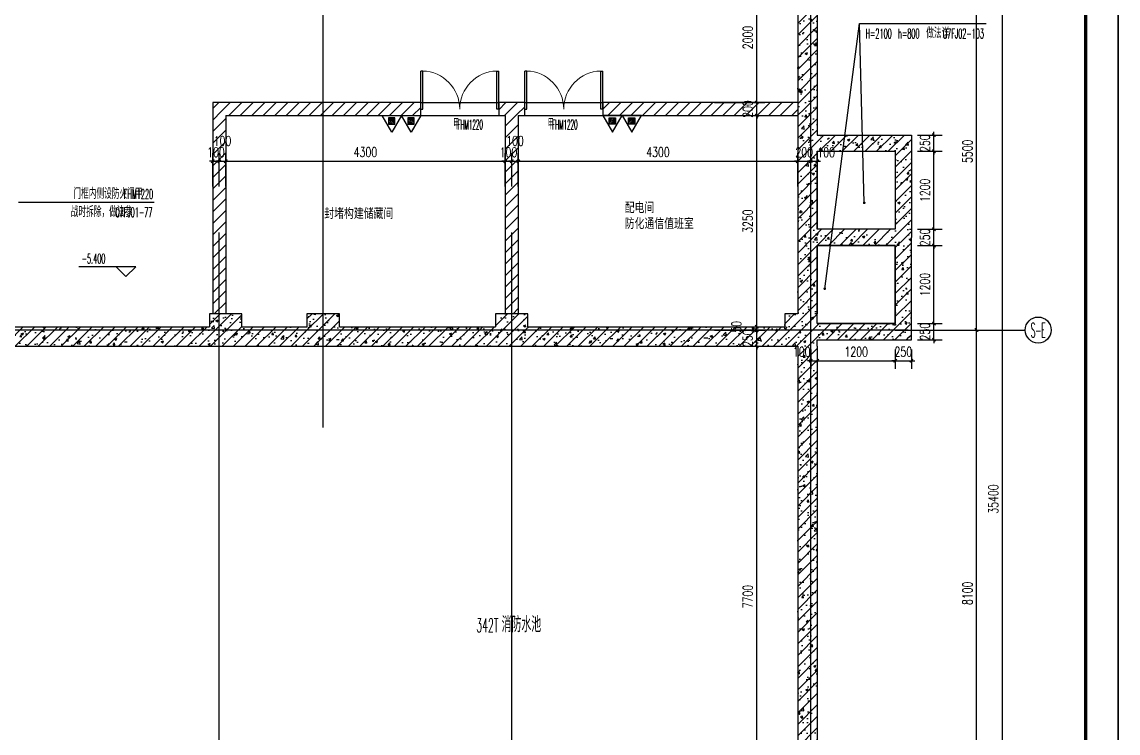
# Model space of a CAD drawing. Extents: x 0 to 2037025, y -2738621 to 0.
# Drawn here: x 983848 to 1000713, y -1376163 to -1365223 of the extents above; entities that cross this region are included whole.
import ezdxf
from ezdxf.enums import TextEntityAlignment as Align

# ---------------------------------------------------------------- set-up
doc = ezdxf.new("R2010")
doc.units = 0
doc.header["$LTSCALE"] = 10
doc.header["$MEASUREMENT"] = 0
doc.linetypes.add('DOTE', pattern=[2.42, 2, -0.2, 0.02, -0.2])
for name, color, linetype in [('AXIS', 3, 'Continuous'), ('AXIS_TEXT', 7, 'Continuous'), ('COLUMN', 4, 'Continuous'), ('DIM_ELEV', 3, 'Continuous'), ('DIM_LEAD', 3, 'Continuous'), ('DOTE', 1, 'DOTE'), ('EQUIP_消火栓', 240, 'Continuous'), ('EQUIP_消防', 7, 'Continuous'), ('PUB_DIM', 3, 'Continuous'), ('PUB_HATCH', 252, 'Continuous'), ('PUB_TEXT', 7, 'Continuous'), ('PUB_TITLE', 4, 'Continuous'), ('WALL', 4, 'Continuous'), ('WINDOW', 2, 'Continuous'), ('人防-平时', 170, 'Continuous'), ('图框', 142, 'Continuous'), ('地下室墙', 2, 'Continuous'), ('批量导出图层', 1, 'Continuous')]:
    doc.layers.add(name, color=color, linetype=linetype)
doc.styles.add('_TCH_AXIS', font='COMPLEX', dxfattribs={"bigfont": 'GBCBIG'})
doc.styles.add('_TCH_DIM', font='SIMPLEX.shx', dxfattribs={"width": 0.7, "bigfont": 'GBCBIG.shx'})
doc.styles.add('_TCH_DIM_T3', font='simplex_.ttf', dxfattribs={"width": 0.705882, "bigfont": 'GBCBIG'})
doc.styles.add('_TCH_DIM_T3_T3', font='SIMPLEX', dxfattribs={"width": 0.49827, "bigfont": 'GBCBIG'})
doc.styles.add('COMPLEX', font='COMPLEX')
doc.styles.get("Standard").update_dxf_attribs({"font": 'gbenor.shx', "bigfont": 'gbcbig.shx'})
doc.dimstyles.new('_TCH_ARCH&&50', dxfattribs={"dimtxt": 148.75, "dimasz": 50, "dimexe": 125, "dimexo": 150, "dimgap": 63.125, "dimtad": 1, "dimdec": 0, "dimzin": 0, "dimdsep": 46, "dimtxsty": '_TCH_DIM_T3', "dimblk": 'ARCHTICK', "dimcen": 0.09, "dimclrt": 7, "dimazin": 2, "dimtfac": 1, "dimtdec": 0, "dimtix": 1, "dimtmove": 2, "dimatfit": 3, "dimfxl": 0, "dimtolj": 1, "dimtzin": 0, "dimarcsym": 0})
pattern_1 = [(45, (0, 0), (-88.388348, 88.388348), []), (50, (0, 0), (358.63009, -31.37607), [37.5, -412.5]), (355, (0, 0), (-69.37567, 376.09607), [30, -330]), (100.4514, (29.9, -2.6), (289.25469, 344.71977), [31.870095, -350.571056]), (46.1842, (0, 100), (533.62052, -82.75951), [56.25, -618.75]), (96.6356, (44.47, 93.1), (467.33135, 487.05894), [47.80514, -525.8565]), (351.1842, (0, 100), (467.33097, 487.0593), [45, -495]), (21, (50, 75), (298.453526, -201.309445), [37.5, -412.5]), (326, (50, 75), (121.657666, 362.57502), [30, -330]), (71.4514, (74.87, 58.22), (420.111314, 161.26525), [31.870095, -350.571056]), (37.5, (0, 0), (6.079928, 166.446927), [0, -326, 0, -335, 0, -331.25]), (7.5, (0, 0), (131.534769, 197.205856), [0, -191, 0, -318.5, 0, -126.25]), (327.5, (-111.5, 0), (266.911218, -11.277436), [0, -125, 0, -390, 0, -517.5]), (317.5, (-161.5, 0), (291.593085, 50.05249), [0, -162.5, 0, -259, 0, -367.5])]
pattern_2 = [(45, (0, 89.76), (-88.388383, 88.388383), [])]

# ---------------------------------------------------------------- blocks, each defined once
blk = doc.blocks.new('图框A0')
at = {"layer": '图框'}
blk.add_lwpolyline([(0, 0), (0, 84100), (118900, 84100), (118900, 0)], close=True, dxfattribs=at)
at = {"layer": '图框', "const_width": 100}
blk.add_lwpolyline([(2500, 1000), (117900, 1000), (117900, 83100), (2500, 83100)], close=True, dxfattribs=at)
blk = doc.blocks.new('$TwtSys$00000546')
h = blk.add_hatch()
h.set_pattern_fill('ANSI31', color=256, scale=200, style=0)
h.set_pattern_definition([(45, (-38543.802, -6670.83), (-17.67767, 17.67767), [])])
h.paths.add_polyline_path([(-65, 174), (65, 174), (65, 44), (-65, 44)])
for points in [[(0, 344), (-198, 0), (198, 0)], [(-65, 174), (65, 174), (65, 44), (-65, 44)]]:
    blk.add_lwpolyline(points, close=True)
blk = doc.blocks.new('A$C4E3245DD')
at = {"layer": 'EQUIP_消防', "xscale": 1.5, "yscale": 1.5, "zscale": 1.5, "rotation": 180}
for p in [(-298, 0), (298, 0)]:
    blk.add_blockref('$TwtSys$00000546', p, dxfattribs=at)
blk = doc.blocks.new('_ArchTick')
at = {"color": 0, "linetype": 'ByBlock', "const_width": 0.4}
blk.add_lwpolyline([(-0.5, -0.5), (0.5, 0.5)], dxfattribs=at)
blk = doc.blocks.new('*D627')
at = {"layer": 'Defpoints', "color": 0, "transparency": 16777216}
for p in [(986884, -1367366), (986784, -1367903), (986884, -1367903)]:
    blk.add_point(p, dxfattribs=at)
at = {"layer": 'PUB_DIM', "color": 0, "lineweight": -2, "transparency": 16777216}
for p, q in [((986784, -1367366), (986734, -1367366)), ((986784, -1367753), (986784, -1367241)), ((986784, -1367366), (986884, -1367366)), ((986884, -1367753), (986884, -1367241)), ((986884, -1367366), (986934, -1367366))]:
    blk.add_line(p, q, dxfattribs=at)
at = {"layer": 'PUB_DIM', "color": 0, "lineweight": -2, "transparency": 16777216, "xscale": 50, "yscale": 50, "zscale": 50}
blk.add_blockref('_ArchTick', (986784, -1367366), dxfattribs=at)
at = {"layer": 'PUB_DIM', "color": 0, "lineweight": -2, "transparency": 16777216, "xscale": 50, "yscale": 50, "zscale": 50, "rotation": 180}
blk.add_blockref('_ArchTick', (986884, -1367366), dxfattribs=at)
at = {"layer": 'PUB_DIM', "color": 7, "transparency": 16777216, "insert": (986834, -1367228), "char_height": 148.8, "attachment_point": 5, "style": '_TCH_DIM_T3'}
blk.add_mtext('\\A1;100', dxfattribs=at)
blk = doc.blocks.new('*D628')
at = {"layer": 'Defpoints', "color": 0, "transparency": 16777216}
for p in [(986984, -1367366), (986884, -1367903), (986984, -1367903)]:
    blk.add_point(p, dxfattribs=at)
at = {"layer": 'PUB_DIM', "color": 0, "lineweight": -2, "transparency": 16777216}
for p, q in [((986884, -1367366), (986834, -1367366)), ((986884, -1367753), (986884, -1367241)), ((986884, -1367366), (986984, -1367366)), ((986984, -1367753), (986984, -1367241)), ((986984, -1367366), (987034, -1367366))]:
    blk.add_line(p, q, dxfattribs=at)
at = {"layer": 'PUB_DIM', "color": 0, "lineweight": -2, "transparency": 16777216, "xscale": 50, "yscale": 50, "zscale": 50}
blk.add_blockref('_ArchTick', (986884, -1367366), dxfattribs=at)
at = {"layer": 'PUB_DIM', "color": 0, "lineweight": -2, "transparency": 16777216, "xscale": 50, "yscale": 50, "zscale": 50, "rotation": 180}
blk.add_blockref('_ArchTick', (986984, -1367366), dxfattribs=at)
at = {"layer": 'PUB_DIM', "color": 7, "transparency": 16777216, "insert": (986934, -1367054), "char_height": 148.8, "attachment_point": 5, "style": '_TCH_DIM_T3'}
blk.add_mtext('\\A1;100', dxfattribs=at)
blk = doc.blocks.new('*D629')
at = {"layer": 'Defpoints', "color": 0, "transparency": 16777216}
for p in [(991284, -1367366), (986984, -1367903), (991284, -1367903)]:
    blk.add_point(p, dxfattribs=at)
at = {"layer": 'PUB_DIM', "color": 0, "lineweight": -2, "transparency": 16777216}
for p, q in [((986984, -1367753), (986984, -1367241)), ((986984, -1367366), (991284, -1367366)), ((991284, -1367753), (991284, -1367241))]:
    blk.add_line(p, q, dxfattribs=at)
at = {"layer": 'PUB_DIM', "color": 0, "lineweight": -2, "transparency": 16777216, "xscale": 50, "yscale": 50, "zscale": 50, "rotation": 180}
blk.add_blockref('_ArchTick', (986984, -1367366), dxfattribs=at)
at = {"layer": 'PUB_DIM', "color": 0, "lineweight": -2, "transparency": 16777216, "xscale": 50, "yscale": 50, "zscale": 50}
blk.add_blockref('_ArchTick', (991284, -1367366), dxfattribs=at)
at = {"layer": 'PUB_DIM', "color": 7, "transparency": 16777216, "insert": (989134, -1367226), "char_height": 148.8, "attachment_point": 5, "style": '_TCH_DIM_T3'}
blk.add_mtext('\\A1;4300', dxfattribs=at)
blk = doc.blocks.new('*D630')
at = {"layer": 'Defpoints', "color": 0, "transparency": 16777216}
for p in [(991384, -1367366), (991284, -1367903), (991384, -1367903)]:
    blk.add_point(p, dxfattribs=at)
at = {"layer": 'PUB_DIM', "color": 0, "lineweight": -2, "transparency": 16777216}
for p, q in [((991284, -1367366), (991234, -1367366)), ((991284, -1367753), (991284, -1367241)), ((991284, -1367366), (991384, -1367366)), ((991384, -1367753), (991384, -1367241)), ((991384, -1367366), (991434, -1367366))]:
    blk.add_line(p, q, dxfattribs=at)
at = {"layer": 'PUB_DIM', "color": 0, "lineweight": -2, "transparency": 16777216, "xscale": 50, "yscale": 50, "zscale": 50}
blk.add_blockref('_ArchTick', (991284, -1367366), dxfattribs=at)
at = {"layer": 'PUB_DIM', "color": 0, "lineweight": -2, "transparency": 16777216, "xscale": 50, "yscale": 50, "zscale": 50, "rotation": 180}
blk.add_blockref('_ArchTick', (991384, -1367366), dxfattribs=at)
at = {"layer": 'PUB_DIM', "color": 7, "transparency": 16777216, "insert": (991334, -1367228), "char_height": 148.8, "attachment_point": 5, "style": '_TCH_DIM_T3'}
blk.add_mtext('\\A1;100', dxfattribs=at)
blk = doc.blocks.new('*D631')
at = {"layer": 'Defpoints', "color": 0, "transparency": 16777216}
for p in [(991484, -1367366), (991384, -1367903), (991484, -1367903)]:
    blk.add_point(p, dxfattribs=at)
at = {"layer": 'PUB_DIM', "color": 0, "lineweight": -2, "transparency": 16777216}
for p, q in [((991384, -1367366), (991334, -1367366)), ((991384, -1367753), (991384, -1367241)), ((991384, -1367366), (991484, -1367366)), ((991484, -1367753), (991484, -1367241)), ((991484, -1367366), (991534, -1367366))]:
    blk.add_line(p, q, dxfattribs=at)
at = {"layer": 'PUB_DIM', "color": 0, "lineweight": -2, "transparency": 16777216, "xscale": 50, "yscale": 50, "zscale": 50}
blk.add_blockref('_ArchTick', (991384, -1367366), dxfattribs=at)
at = {"layer": 'PUB_DIM', "color": 0, "lineweight": -2, "transparency": 16777216, "xscale": 50, "yscale": 50, "zscale": 50, "rotation": 180}
blk.add_blockref('_ArchTick', (991484, -1367366), dxfattribs=at)
at = {"layer": 'PUB_DIM', "color": 7, "transparency": 16777216, "insert": (991434, -1367054), "char_height": 148.8, "attachment_point": 5, "style": '_TCH_DIM_T3'}
blk.add_mtext('\\A1;100', dxfattribs=at)
blk = doc.blocks.new('*D632')
at = {"layer": 'Defpoints', "color": 0, "transparency": 16777216}
for p in [(995784, -1367366), (991484, -1367903), (995784, -1367903)]:
    blk.add_point(p, dxfattribs=at)
at = {"layer": 'PUB_DIM', "color": 0, "lineweight": -2, "transparency": 16777216}
for p, q in [((991484, -1367753), (991484, -1367241)), ((991484, -1367366), (995784, -1367366)), ((995784, -1367753), (995784, -1367241))]:
    blk.add_line(p, q, dxfattribs=at)
at = {"layer": 'PUB_DIM', "color": 0, "lineweight": -2, "transparency": 16777216, "xscale": 50, "yscale": 50, "zscale": 50, "rotation": 180}
blk.add_blockref('_ArchTick', (991484, -1367366), dxfattribs=at)
at = {"layer": 'PUB_DIM', "color": 0, "lineweight": -2, "transparency": 16777216, "xscale": 50, "yscale": 50, "zscale": 50}
blk.add_blockref('_ArchTick', (995784, -1367366), dxfattribs=at)
at = {"layer": 'PUB_DIM', "color": 7, "transparency": 16777216, "insert": (993634, -1367226), "char_height": 148.8, "attachment_point": 5, "style": '_TCH_DIM_T3'}
blk.add_mtext('\\A1;4300', dxfattribs=at)
blk = doc.blocks.new('*D633')
at = {"layer": 'Defpoints', "color": 0, "transparency": 16777216}
for p in [(995984, -1367366), (995784, -1367903), (995984, -1367903)]:
    blk.add_point(p, dxfattribs=at)
at = {"layer": 'PUB_DIM', "color": 0, "lineweight": -2, "transparency": 16777216}
for p, q in [((995784, -1367366), (995734, -1367366)), ((995784, -1367753), (995784, -1367241)), ((995784, -1367366), (995984, -1367366)), ((995984, -1367753), (995984, -1367241)), ((995984, -1367366), (996034, -1367366))]:
    blk.add_line(p, q, dxfattribs=at)
at = {"layer": 'PUB_DIM', "color": 0, "lineweight": -2, "transparency": 16777216, "xscale": 50, "yscale": 50, "zscale": 50}
blk.add_blockref('_ArchTick', (995784, -1367366), dxfattribs=at)
at = {"layer": 'PUB_DIM', "color": 0, "lineweight": -2, "transparency": 16777216, "xscale": 50, "yscale": 50, "zscale": 50, "rotation": 180}
blk.add_blockref('_ArchTick', (995984, -1367366), dxfattribs=at)
at = {"layer": 'PUB_DIM', "color": 7, "transparency": 16777216, "insert": (995884, -1367228), "char_height": 148.8, "attachment_point": 5, "style": '_TCH_DIM_T3'}
blk.add_mtext('\\A1;200', dxfattribs=at)
blk = doc.blocks.new('*D634')
at = {"layer": 'Defpoints', "color": 0, "transparency": 16777216}
for p in [(996084, -1367366), (995984, -1367903), (996084, -1367903)]:
    blk.add_point(p, dxfattribs=at)
at = {"layer": 'PUB_DIM', "color": 0, "lineweight": -2, "transparency": 16777216}
for p, q in [((995984, -1367366), (995934, -1367366)), ((995984, -1367753), (995984, -1367241)), ((995984, -1367366), (996084, -1367366)), ((996084, -1367753), (996084, -1367241)), ((996084, -1367366), (996134, -1367366))]:
    blk.add_line(p, q, dxfattribs=at)
at = {"layer": 'PUB_DIM', "color": 0, "lineweight": -2, "transparency": 16777216, "xscale": 50, "yscale": 50, "zscale": 50}
blk.add_blockref('_ArchTick', (995984, -1367366), dxfattribs=at)
at = {"layer": 'PUB_DIM', "color": 0, "lineweight": -2, "transparency": 16777216, "xscale": 50, "yscale": 50, "zscale": 50, "rotation": 180}
blk.add_blockref('_ArchTick', (996084, -1367366), dxfattribs=at)
at = {"layer": 'PUB_DIM', "color": 7, "transparency": 16777216, "insert": (996221, -1367229), "char_height": 148.8, "attachment_point": 5, "style": '_TCH_DIM_T3'}
blk.add_mtext('\\A1;100', dxfattribs=at)
blk = doc.blocks.new('*D718')
at = {"layer": 'AXIS', "color": 0, "lineweight": -2, "transparency": 16777216}
for p, q in [((997434, -1369963), (998659, -1369963)), ((998534, -1378063), (998534, -1369963)), ((997434, -1378063), (998659, -1378063))]:
    blk.add_line(p, q, dxfattribs=at)
at = {"layer": 'Defpoints', "color": 0, "transparency": 16777216}
for p in [(997284, -1369963), (998534, -1369963), (997284, -1378063)]:
    blk.add_point(p, dxfattribs=at)
at = {"layer": 'AXIS', "color": 0, "lineweight": -2, "transparency": 16777216, "xscale": 50, "yscale": 50, "zscale": 50}
for p, rotation in [((998534, -1369963), 90), ((998534, -1378063), 270)]:
    blk.add_blockref('_ArchTick', p, dxfattribs=dict(at, rotation=rotation))
at = {"layer": 'AXIS', "color": 7, "transparency": 16777216, "insert": (998396, -1374013), "char_height": 148.8, "attachment_point": 5, "rotation": 90, "style": '_TCH_DIM_T3'}
blk.add_mtext('\\A1;8100', dxfattribs=at)
blk = doc.blocks.new('*D719')
at = {"layer": 'AXIS', "color": 0, "lineweight": -2, "transparency": 16777216}
for p, q in [((997434, -1364463), (998659, -1364463)), ((998534, -1369963), (998534, -1364463)), ((997434, -1369963), (998659, -1369963))]:
    blk.add_line(p, q, dxfattribs=at)
at = {"layer": 'Defpoints', "color": 0, "transparency": 16777216}
for p in [(997284, -1364463), (998534, -1364463), (997284, -1369963)]:
    blk.add_point(p, dxfattribs=at)
at = {"layer": 'AXIS', "color": 0, "lineweight": -2, "transparency": 16777216, "xscale": 50, "yscale": 50, "zscale": 50}
for p, rotation in [((998534, -1364463), 90), ((998534, -1369963), 270)]:
    blk.add_blockref('_ArchTick', p, dxfattribs=dict(at, rotation=rotation))
at = {"layer": 'AXIS', "color": 7, "transparency": 16777216, "insert": (998396, -1367213), "char_height": 148.8, "attachment_point": 5, "rotation": 90, "style": '_TCH_DIM_T3'}
blk.add_mtext('\\A1;5500', dxfattribs=at)
blk = doc.blocks.new('*D723')
at = {"layer": 'AXIS', "color": 0, "lineweight": -2, "transparency": 16777216}
for p, q in [((997434, -1354863), (999059, -1354863)), ((998934, -1390263), (998934, -1354863)), ((997434, -1390263), (999059, -1390263))]:
    blk.add_line(p, q, dxfattribs=at)
at = {"layer": 'Defpoints', "color": 0, "transparency": 16777216}
for p in [(997284, -1354863), (998934, -1354863), (997284, -1390263)]:
    blk.add_point(p, dxfattribs=at)
at = {"layer": 'AXIS', "color": 0, "lineweight": -2, "transparency": 16777216, "xscale": 50, "yscale": 50, "zscale": 50}
for p, rotation in [((998934, -1354863), 90), ((998934, -1390263), 270)]:
    blk.add_blockref('_ArchTick', p, dxfattribs=dict(at, rotation=rotation))
at = {"layer": 'AXIS', "color": 7, "transparency": 16777216, "insert": (998794, -1372563), "char_height": 148.8, "attachment_point": 5, "rotation": 90, "style": '_TCH_DIM_T3'}
blk.add_mtext('\\A1;35400', dxfattribs=at)
blk = doc.blocks.new('*D755')
at = {"layer": 'Defpoints', "color": 0, "transparency": 16777216}
for p in [(995984, -1370113), (996084, -1370113), (996084, -1370435)]:
    blk.add_point(p, dxfattribs=at)
at = {"layer": 'PUB_DIM', "color": 0, "lineweight": -2, "transparency": 16777216}
for p, q in [((995984, -1370263), (995984, -1370560)), ((996084, -1370263), (996084, -1370560)), ((995984, -1370435), (995934, -1370435)), ((995984, -1370435), (996084, -1370435)), ((996084, -1370435), (996134, -1370435))]:
    blk.add_line(p, q, dxfattribs=at)
at = {"layer": 'PUB_DIM', "color": 0, "lineweight": -2, "transparency": 16777216, "xscale": 50, "yscale": 50, "zscale": 50}
blk.add_blockref('_ArchTick', (995984, -1370435), dxfattribs=at)
at = {"layer": 'PUB_DIM', "color": 0, "lineweight": -2, "transparency": 16777216, "xscale": 50, "yscale": 50, "zscale": 50, "rotation": 180}
blk.add_blockref('_ArchTick', (996084, -1370435), dxfattribs=at)
at = {"layer": 'PUB_DIM', "color": 7, "transparency": 16777216, "insert": (995846, -1370298), "char_height": 148.8, "attachment_point": 5, "style": '_TCH_DIM_T3'}
blk.add_mtext('\\A1;100', dxfattribs=at)
blk = doc.blocks.new('*D756')
at = {"layer": 'Defpoints', "color": 0, "transparency": 16777216}
for p in [(996084, -1370113), (997284, -1370113), (997284, -1370435)]:
    blk.add_point(p, dxfattribs=at)
at = {"layer": 'PUB_DIM', "color": 0, "lineweight": -2, "transparency": 16777216}
for p, q in [((996084, -1370263), (996084, -1370560)), ((997284, -1370263), (997284, -1370560)), ((996084, -1370435), (997284, -1370435))]:
    blk.add_line(p, q, dxfattribs=at)
at = {"layer": 'PUB_DIM', "color": 0, "lineweight": -2, "transparency": 16777216, "xscale": 50, "yscale": 50, "zscale": 50, "rotation": 180}
blk.add_blockref('_ArchTick', (996084, -1370435), dxfattribs=at)
at = {"layer": 'PUB_DIM', "color": 0, "lineweight": -2, "transparency": 16777216, "xscale": 50, "yscale": 50, "zscale": 50}
blk.add_blockref('_ArchTick', (997284, -1370435), dxfattribs=at)
at = {"layer": 'PUB_DIM', "color": 7, "transparency": 16777216, "insert": (996684, -1370297), "char_height": 148.8, "attachment_point": 5, "style": '_TCH_DIM_T3'}
blk.add_mtext('\\A1;1200', dxfattribs=at)
blk = doc.blocks.new('*D757')
at = {"layer": 'Defpoints', "color": 0, "transparency": 16777216}
for p in [(997284, -1370113), (997534, -1370113), (997534, -1370435)]:
    blk.add_point(p, dxfattribs=at)
at = {"layer": 'PUB_DIM', "color": 0, "lineweight": -2, "transparency": 16777216}
for p, q in [((997284, -1370263), (997284, -1370560)), ((997534, -1370263), (997534, -1370560)), ((997284, -1370435), (997234, -1370435)), ((997284, -1370435), (997534, -1370435)), ((997534, -1370435), (997584, -1370435))]:
    blk.add_line(p, q, dxfattribs=at)
at = {"layer": 'PUB_DIM', "color": 0, "lineweight": -2, "transparency": 16777216, "xscale": 50, "yscale": 50, "zscale": 50}
blk.add_blockref('_ArchTick', (997284, -1370435), dxfattribs=at)
at = {"layer": 'PUB_DIM', "color": 0, "lineweight": -2, "transparency": 16777216, "xscale": 50, "yscale": 50, "zscale": 50, "rotation": 180}
blk.add_blockref('_ArchTick', (997534, -1370435), dxfattribs=at)
at = {"layer": 'PUB_DIM', "color": 7, "transparency": 16777216, "insert": (997409, -1370297), "char_height": 148.8, "attachment_point": 5, "style": '_TCH_DIM_T3'}
blk.add_mtext('\\A1;250', dxfattribs=at)
blk = doc.blocks.new('*D758')
at = {"layer": 'Defpoints', "color": 0, "transparency": 16777216}
for p in [(997479, -1369863), (997879, -1369863), (997479, -1370113)]:
    blk.add_point(p, dxfattribs=at)
at = {"layer": 'PUB_DIM', "color": 0, "lineweight": -2, "transparency": 16777216}
for p, q in [((997629, -1369863), (998004, -1369863)), ((997879, -1369863), (997879, -1369813)), ((997879, -1370113), (997879, -1369863)), ((997629, -1370113), (998004, -1370113)), ((997879, -1370113), (997879, -1370163))]:
    blk.add_line(p, q, dxfattribs=at)
at = {"layer": 'PUB_DIM', "color": 0, "lineweight": -2, "transparency": 16777216, "xscale": 50, "yscale": 50, "zscale": 50}
for p, rotation in [((997879, -1369863), 270), ((997879, -1370113), 90)]:
    blk.add_blockref('_ArchTick', p, dxfattribs=dict(at, rotation=rotation))
at = {"layer": 'PUB_DIM', "color": 7, "transparency": 16777216, "insert": (997741, -1369988), "char_height": 148.8, "attachment_point": 5, "rotation": 90, "style": '_TCH_DIM_T3'}
blk.add_mtext('\\A1;250', dxfattribs=at)
blk = doc.blocks.new('*D759')
at = {"layer": 'Defpoints', "color": 0, "transparency": 16777216}
for p in [(997479, -1368663), (997879, -1368663), (997479, -1369863)]:
    blk.add_point(p, dxfattribs=at)
at = {"layer": 'PUB_DIM', "color": 0, "lineweight": -2, "transparency": 16777216}
for p, q in [((997629, -1368663), (998004, -1368663)), ((997879, -1369863), (997879, -1368663)), ((997629, -1369863), (998004, -1369863))]:
    blk.add_line(p, q, dxfattribs=at)
at = {"layer": 'PUB_DIM', "color": 0, "lineweight": -2, "transparency": 16777216, "xscale": 50, "yscale": 50, "zscale": 50}
for p, rotation in [((997879, -1368663), 90), ((997879, -1369863), 270)]:
    blk.add_blockref('_ArchTick', p, dxfattribs=dict(at, rotation=rotation))
at = {"layer": 'PUB_DIM', "color": 7, "transparency": 16777216, "insert": (997741, -1369263), "char_height": 148.8, "attachment_point": 5, "rotation": 90, "style": '_TCH_DIM_T3'}
blk.add_mtext('\\A1;1200', dxfattribs=at)
blk = doc.blocks.new('*D760')
at = {"layer": 'Defpoints', "color": 0, "transparency": 16777216}
for p in [(997479, -1368413), (997879, -1368413), (997479, -1368663)]:
    blk.add_point(p, dxfattribs=at)
at = {"layer": 'PUB_DIM', "color": 0, "lineweight": -2, "transparency": 16777216}
for p, q in [((997879, -1368413), (997879, -1368363)), ((997629, -1368413), (998004, -1368413)), ((997879, -1368663), (997879, -1368413)), ((997629, -1368663), (998004, -1368663)), ((997879, -1368663), (997879, -1368713))]:
    blk.add_line(p, q, dxfattribs=at)
at = {"layer": 'PUB_DIM', "color": 0, "lineweight": -2, "transparency": 16777216, "xscale": 50, "yscale": 50, "zscale": 50}
for p, rotation in [((997879, -1368413), 270), ((997879, -1368663), 90)]:
    blk.add_blockref('_ArchTick', p, dxfattribs=dict(at, rotation=rotation))
at = {"layer": 'PUB_DIM', "color": 7, "transparency": 16777216, "insert": (997741, -1368538), "char_height": 148.8, "attachment_point": 5, "rotation": 90, "style": '_TCH_DIM_T3'}
blk.add_mtext('\\A1;250', dxfattribs=at)
blk = doc.blocks.new('*D761')
at = {"layer": 'Defpoints', "color": 0, "transparency": 16777216}
for p in [(997479, -1367213), (997879, -1367213), (997479, -1368413)]:
    blk.add_point(p, dxfattribs=at)
at = {"layer": 'PUB_DIM', "color": 0, "lineweight": -2, "transparency": 16777216}
for p, q in [((997629, -1367213), (998004, -1367213)), ((997879, -1368413), (997879, -1367213)), ((997629, -1368413), (998004, -1368413))]:
    blk.add_line(p, q, dxfattribs=at)
at = {"layer": 'PUB_DIM', "color": 0, "lineweight": -2, "transparency": 16777216, "xscale": 50, "yscale": 50, "zscale": 50}
for p, rotation in [((997879, -1367213), 90), ((997879, -1368413), 270)]:
    blk.add_blockref('_ArchTick', p, dxfattribs=dict(at, rotation=rotation))
at = {"layer": 'PUB_DIM', "color": 7, "transparency": 16777216, "insert": (997741, -1367813), "char_height": 148.8, "attachment_point": 5, "rotation": 90, "style": '_TCH_DIM_T3'}
blk.add_mtext('\\A1;1200', dxfattribs=at)
blk = doc.blocks.new('*D762')
at = {"layer": 'Defpoints', "color": 0, "transparency": 16777216}
for p in [(997479, -1366963), (997879, -1366963), (997479, -1367213)]:
    blk.add_point(p, dxfattribs=at)
at = {"layer": 'PUB_DIM', "color": 0, "lineweight": -2, "transparency": 16777216}
for p, q in [((997629, -1366963), (998004, -1366963)), ((997879, -1366963), (997879, -1366913)), ((997879, -1367213), (997879, -1366963)), ((997629, -1367213), (998004, -1367213)), ((997879, -1367213), (997879, -1367263))]:
    blk.add_line(p, q, dxfattribs=at)
at = {"layer": 'PUB_DIM', "color": 0, "lineweight": -2, "transparency": 16777216, "xscale": 50, "yscale": 50, "zscale": 50}
for p, rotation in [((997879, -1366963), 270), ((997879, -1367213), 90)]:
    blk.add_blockref('_ArchTick', p, dxfattribs=dict(at, rotation=rotation))
at = {"layer": 'PUB_DIM', "color": 7, "transparency": 16777216, "insert": (997741, -1367088), "char_height": 148.8, "attachment_point": 5, "rotation": 90, "style": '_TCH_DIM_T3'}
blk.add_mtext('\\A1;250', dxfattribs=at)
blk = doc.blocks.new('*D794')
at = {"layer": 'Defpoints', "color": 0, "transparency": 16777216}
for p in [(994354, -1364463), (995154, -1364463), (994354, -1366463)]:
    blk.add_point(p, dxfattribs=at)
at = {"layer": 'PUB_DIM', "color": 0, "lineweight": -2, "transparency": 16777216}
for p, q in [((994504, -1364463), (995279, -1364463)), ((995154, -1366463), (995154, -1364463)), ((994504, -1366463), (995279, -1366463))]:
    blk.add_line(p, q, dxfattribs=at)
at = {"layer": 'PUB_DIM', "color": 0, "lineweight": -2, "transparency": 16777216, "xscale": 50, "yscale": 50, "zscale": 50}
for p, rotation in [((995154, -1364463), 90), ((995154, -1366463), 270)]:
    blk.add_blockref('_ArchTick', p, dxfattribs=dict(at, rotation=rotation))
at = {"layer": 'PUB_DIM', "color": 7, "transparency": 16777216, "insert": (995016, -1365463), "char_height": 148.8, "attachment_point": 5, "rotation": 90, "style": '_TCH_DIM_T3'}
blk.add_mtext('\\A1;2000', dxfattribs=at)
blk = doc.blocks.new('*D795')
at = {"layer": 'Defpoints', "color": 0, "transparency": 16777216}
for p in [(994354, -1366463), (995154, -1366463), (994354, -1366663)]:
    blk.add_point(p, dxfattribs=at)
at = {"layer": 'PUB_DIM', "color": 0, "lineweight": -2, "transparency": 16777216}
for p, q in [((994504, -1366463), (995279, -1366463)), ((995154, -1366463), (995154, -1366413)), ((995154, -1366663), (995154, -1366463)), ((994504, -1366663), (995279, -1366663)), ((995154, -1366663), (995154, -1366713))]:
    blk.add_line(p, q, dxfattribs=at)
at = {"layer": 'PUB_DIM', "color": 0, "lineweight": -2, "transparency": 16777216, "xscale": 50, "yscale": 50, "zscale": 50}
for p, rotation in [((995154, -1366463), 270), ((995154, -1366663), 90)]:
    blk.add_blockref('_ArchTick', p, dxfattribs=dict(at, rotation=rotation))
at = {"layer": 'PUB_DIM', "color": 7, "transparency": 16777216, "insert": (995016, -1366563), "char_height": 148.8, "attachment_point": 5, "rotation": 90, "style": '_TCH_DIM_T3'}
blk.add_mtext('\\A1;200', dxfattribs=at)
blk = doc.blocks.new('*D796')
at = {"layer": 'Defpoints', "color": 0, "transparency": 16777216}
for p in [(994354, -1366663), (995154, -1366663), (994354, -1369913)]:
    blk.add_point(p, dxfattribs=at)
at = {"layer": 'PUB_DIM', "color": 0, "lineweight": -2, "transparency": 16777216}
for p, q in [((994504, -1366663), (995279, -1366663)), ((995154, -1369913), (995154, -1366663)), ((994504, -1369913), (995279, -1369913))]:
    blk.add_line(p, q, dxfattribs=at)
at = {"layer": 'PUB_DIM', "color": 0, "lineweight": -2, "transparency": 16777216, "xscale": 50, "yscale": 50, "zscale": 50}
for p, rotation in [((995154, -1366663), 90), ((995154, -1369913), 270)]:
    blk.add_blockref('_ArchTick', p, dxfattribs=dict(at, rotation=rotation))
at = {"layer": 'PUB_DIM', "color": 7, "transparency": 16777216, "insert": (995016, -1368288), "char_height": 148.8, "attachment_point": 5, "rotation": 90, "style": '_TCH_DIM_T3'}
blk.add_mtext('\\A1;3250', dxfattribs=at)
blk = doc.blocks.new('*D797')
at = {"layer": 'Defpoints', "color": 0, "transparency": 16777216}
for p in [(994354, -1369913), (994354, -1369963), (995154, -1369913)]:
    blk.add_point(p, dxfattribs=at)
at = {"layer": 'PUB_DIM', "color": 0, "lineweight": -2, "transparency": 16777216}
for p, q in [((995154, -1369913), (995154, -1369863)), ((994504, -1369913), (995279, -1369913)), ((994504, -1369963), (995279, -1369963)), ((995154, -1369963), (995154, -1369913)), ((995154, -1369963), (995154, -1370013))]:
    blk.add_line(p, q, dxfattribs=at)
at = {"layer": 'PUB_DIM', "color": 0, "lineweight": -2, "transparency": 16777216, "xscale": 50, "yscale": 50, "zscale": 50}
for p, rotation in [((995154, -1369913), 270), ((995154, -1369963), 90)]:
    blk.add_blockref('_ArchTick', p, dxfattribs=dict(at, rotation=rotation))
at = {"layer": 'PUB_DIM', "color": 7, "transparency": 16777216, "insert": (994842, -1369913), "char_height": 148.8, "attachment_point": 5, "rotation": 90, "style": '_TCH_DIM_T3'}
blk.add_mtext('\\A1;50', dxfattribs=at)
blk = doc.blocks.new('*D798')
at = {"layer": 'Defpoints', "color": 0, "transparency": 16777216}
for p in [(994354, -1369963), (995154, -1369963), (994354, -1370213)]:
    blk.add_point(p, dxfattribs=at)
at = {"layer": 'PUB_DIM', "color": 0, "lineweight": -2, "transparency": 16777216}
for p, q in [((994504, -1369963), (995279, -1369963)), ((995154, -1369963), (995154, -1369913)), ((995154, -1370213), (995154, -1369963)), ((994504, -1370213), (995279, -1370213)), ((995154, -1370213), (995154, -1370263))]:
    blk.add_line(p, q, dxfattribs=at)
at = {"layer": 'PUB_DIM', "color": 0, "lineweight": -2, "transparency": 16777216, "xscale": 50, "yscale": 50, "zscale": 50}
for p, rotation in [((995154, -1369963), 270), ((995154, -1370213), 90)]:
    blk.add_blockref('_ArchTick', p, dxfattribs=dict(at, rotation=rotation))
at = {"layer": 'PUB_DIM', "color": 7, "transparency": 16777216, "insert": (995016, -1370088), "char_height": 148.8, "attachment_point": 5, "rotation": 90, "style": '_TCH_DIM_T3'}
blk.add_mtext('\\A1;250', dxfattribs=at)
blk = doc.blocks.new('*D799')
at = {"layer": 'Defpoints', "color": 0, "transparency": 16777216}
for p in [(994354, -1370213), (995154, -1370213), (994354, -1377913)]:
    blk.add_point(p, dxfattribs=at)
at = {"layer": 'PUB_DIM', "color": 0, "lineweight": -2, "transparency": 16777216}
for p, q in [((994504, -1370213), (995279, -1370213)), ((995154, -1377913), (995154, -1370213)), ((994504, -1377913), (995279, -1377913))]:
    blk.add_line(p, q, dxfattribs=at)
at = {"layer": 'PUB_DIM', "color": 0, "lineweight": -2, "transparency": 16777216, "xscale": 50, "yscale": 50, "zscale": 50}
for p, rotation in [((995154, -1370213), 90), ((995154, -1377913), 270)]:
    blk.add_blockref('_ArchTick', p, dxfattribs=dict(at, rotation=rotation))
at = {"layer": 'PUB_DIM', "color": 7, "transparency": 16777216, "insert": (995016, -1374063), "char_height": 148.8, "attachment_point": 5, "rotation": 90, "style": '_TCH_DIM_T3'}
blk.add_mtext('\\A1;7700', dxfattribs=at)
blk = doc.blocks.new('$DorLib2D$00000002')
for p, q in [((-0.5, 0), (-0.5, 0.4875)), ((-0.475, 0.4875), (-0.5, 0.4875)), ((-0.475, 0), (-0.475, 0.4875)), ((0.475, 0), (0.475, 0.4875)), ((0.475, 0.4875), (0.5, 0.4875)), ((0.5, 0), (0.5, 0.4875)), ((-0.5, 0), (-0.475, 0)), ((0.5, 0), (0.475, 0))]:
    blk.add_line(p, q)
at = {"lineweight": 13}
for centre, start, end in [((-0.4875, 0), 0, 88.53072), ((0.4875, 0), 91.46928, 180)]:
    blk.add_arc(centre, 0.4875, start, end, dxfattribs=at)
blk = doc.blocks.new('_AXISO')
blk.add_circle((0, 0), 0.5)
at = {"layer": 'AXIS_TEXT', "style": 'COMPLEX', "width": 1.041667}
blk.add_attdef('A', text='', height=0.56, dxfattribs=at).set_placement((-0.25, -0.28), (0.25, -0.28), align=Align.FIT)

msp = doc.modelspace()

# ---------------------------------------------------------------- hatches: boundary and pattern name
at = {"layer": 'PUB_HATCH'}
h = msp.add_hatch(dxfattribs=at)
h.set_pattern_fill('钢筋混凝土', color=256, scale=50, style=0)
h.set_pattern_definition(pattern_1)
h.paths.add_polyline_path([(996083.9, -1364713.1), (995783.9, -1364713.1), (995783.9, -1366563.1), (996083.9, -1366563.1)])
h = msp.add_hatch(dxfattribs=at)
h.set_pattern_fill('普通砖', color=256, scale=50, style=0)
h.set_pattern_definition(pattern_2)
h.paths.add_polyline_path([(986783.9, -1369713.1), (986983.9, -1369713.1), (986983.9, -1366663.1), (986783.9, -1366463.1)])
h = msp.add_hatch(dxfattribs=at)
h.set_pattern_fill('普通砖', color=256, scale=50, style=0)
h.set_pattern_definition(pattern_2)
h.paths.add_polyline_path([(986983.9, -1366663.1), (989983.9, -1366663.1), (989983.9, -1366463.1), (986783.9, -1366463.1)])
h = msp.add_hatch(dxfattribs=at)
h.set_pattern_fill('普通砖', color=256, scale=50, style=0)
h.set_pattern_definition(pattern_2)
h.paths.add_polyline_path([(991383.9, -1366463.1), (991183.9, -1366463.1), (991183.9, -1366663.1), (991283.9, -1366663.1), (991383.9, -1366596.5)])
h = msp.add_hatch(dxfattribs=at)
h.set_pattern_fill('普通砖', color=256, scale=50, style=0)
h.set_pattern_definition(pattern_2)
h.paths.add_polyline_path([(991483.9, -1366663.1), (991583.9, -1366663.1), (991583.9, -1366463.1), (991383.9, -1366463.1), (991383.9, -1366596.5)])
h = msp.add_hatch(dxfattribs=at)
h.set_pattern_fill('普通砖', color=256, scale=50, style=0)
h.set_pattern_definition(pattern_2)
h.paths.add_polyline_path([(995783.9, -1366463.1), (992783.9, -1366463.1), (992783.9, -1366663.1), (995783.9, -1366663.1)])
h = msp.add_hatch(dxfattribs=at)
h.set_pattern_fill('普通砖', color=256, scale=50, style=0)
h.set_pattern_definition(pattern_2)
h.paths.add_polyline_path([(991283.9, -1369713.1), (991483.9, -1369713.1), (991483.9, -1366663.1), (991383.9, -1366596.5), (991283.9, -1366663.1)])
h = msp.add_hatch(dxfattribs=at)
h.set_pattern_fill('钢筋混凝土', color=256, scale=50, style=0)
h.set_pattern_definition(pattern_1)
h.paths.add_polyline_path([(996083.9, -1366563.1), (995783.9, -1366563.1), (995783.9, -1367088.1), (995983.9, -1367088.1), (996083.9, -1366963.1)])
h = msp.add_hatch(dxfattribs=at)
h.set_pattern_fill('钢筋混凝土', color=256, scale=50, style=0)
h.set_pattern_definition(pattern_1)
h.paths.add_polyline_path([(995983.9, -1367088.1), (996083.9, -1367213.1), (997283.9, -1367213.1), (997533.9, -1366963.1), (996083.9, -1366963.1)])
h = msp.add_hatch(dxfattribs=at)
h.set_pattern_fill('钢筋混凝土', color=256, scale=50, style=0)
h.set_pattern_definition(pattern_1)
h.paths.add_polyline_path([(997533.9, -1366963.1), (997283.9, -1367213.1), (997283.9, -1368413.1), (997367.3, -1368538.1), (997533.9, -1368538.1)])
h = msp.add_hatch(dxfattribs=at)
h.set_pattern_fill('钢筋混凝土', color=256, scale=50, style=0)
h.set_pattern_definition(pattern_1)
h.paths.add_polyline_path([(995983.9, -1367088.1), (995783.9, -1367088.1), (995783.9, -1368538.1), (995983.9, -1368538.1), (996083.9, -1368413.1), (996083.9, -1367213.1)])
h = msp.add_hatch(dxfattribs=at)
h.set_pattern_fill('钢筋混凝土', color=256, scale=50, style=0)
h.set_pattern_definition(pattern_1)
h.paths.add_polyline_path([(995783.9, -1369713.1), (996083.9, -1369713.1), (996083.9, -1368663.1), (995983.9, -1368538.1), (995783.9, -1368538.1)])
h = msp.add_hatch(dxfattribs=at)
h.set_pattern_fill('钢筋混凝土', color=256, scale=50, style=0)
h.set_pattern_definition(pattern_1)
h.paths.add_polyline_path([(997367.3, -1368538.1), (997283.9, -1368413.1), (996083.9, -1368413.1), (995983.9, -1368538.1), (996083.9, -1368663.1), (997283.9, -1368663.1)])
h = msp.add_hatch(dxfattribs=at)
h.set_pattern_fill('钢筋混凝土', color=256, scale=50, style=0)
h.set_pattern_definition(pattern_1)
h.paths.add_polyline_path([(997283.9, -1369863.1), (997533.9, -1370113.1), (997533.9, -1368538.1), (997367.3, -1368538.1), (997283.9, -1368663.1)])
h = msp.add_hatch(dxfattribs=at)
h.set_pattern_fill('钢筋混凝土', color=256, scale=50, style=0)
h.set_pattern_definition(pattern_1)
h.paths.add_polyline_path([(986733.9, -1370213.1), (987233.9, -1370213.1), (987233.9, -1369713.1), (986733.9, -1369713.1)])
h = msp.add_hatch(dxfattribs=at)
h.set_pattern_fill('钢筋混凝土', color=256, scale=50, style=0)
h.set_pattern_definition(pattern_1)
h.paths.add_polyline_path([(988233.9, -1370213.1), (988733.9, -1370213.1), (988733.9, -1369713.1), (988233.9, -1369713.1)])
h = msp.add_hatch(dxfattribs=at)
h.set_pattern_fill('钢筋混凝土', color=256, scale=50, style=0)
h.set_pattern_definition(pattern_1)
h.paths.add_polyline_path([(991133.9, -1370213.1), (991633.9, -1370213.1), (991633.9, -1369713.1), (991133.9, -1369713.1)])
h = msp.add_hatch(dxfattribs=at)
h.set_pattern_fill('钢筋混凝土', color=256, scale=50, style=0)
h.set_pattern_definition(pattern_1)
h.paths.add_polyline_path([(995583.9, -1370213.1), (996083.9, -1370213.1), (996083.9, -1369713.1), (995583.9, -1369713.1)])
h = msp.add_hatch(dxfattribs=at)
h.set_pattern_fill('钢筋混凝土', color=256, scale=50, style=0)
h.set_pattern_definition(pattern_1)
h.paths.add_polyline_path([(996083.9, -1369863.1), (996083.9, -1370113.1), (997533.9, -1370113.1), (997283.9, -1369863.1)])
h = msp.add_hatch(dxfattribs=at)
h.set_pattern_fill('钢筋混凝土', color=256, scale=50, style=0)
h.set_pattern_definition(pattern_1)
h.paths.add_polyline_path([(986733.9, -1370213.1), (986733.9, -1369913.1), (983133.9, -1369913.1), (983133.9, -1370213.1)])
h = msp.add_hatch(dxfattribs=at)
h.set_pattern_fill('钢筋混凝土', color=256, scale=50, style=0)
h.set_pattern_definition(pattern_1)
h.paths.add_polyline_path([(988233.9, -1370213.1), (988233.9, -1369913.1), (987233.9, -1369913.1), (987233.9, -1370213.1)])
h = msp.add_hatch(dxfattribs=at)
h.set_pattern_fill('钢筋混凝土', color=256, scale=50, style=0)
h.set_pattern_definition(pattern_1)
h.paths.add_polyline_path([(991133.9, -1370213.1), (991133.9, -1369913.1), (988733.9, -1369913.1), (988733.9, -1370213.1)])
h = msp.add_hatch(dxfattribs=at)
h.set_pattern_fill('钢筋混凝土', color=256, scale=50, style=0)
h.set_pattern_definition(pattern_1)
h.paths.add_polyline_path([(995583.9, -1370213.1), (995583.9, -1369913.1), (991633.9, -1369913.1), (991633.9, -1370213.1)])
h = msp.add_hatch(dxfattribs=at)
h.set_pattern_fill('钢筋混凝土', color=256, scale=50, style=0)
h.set_pattern_definition(pattern_1)
h.paths.add_polyline_path([(995783.9, -1377713.1), (996083.9, -1377713.1), (996083.9, -1370213.1), (995783.9, -1370213.1)])

# ---------------------------------------------------------------- linework, layer by layer
at = {"layer": 'AXIS'}
msp.add_line((997283.9, -1369963.1), (999283.9, -1369963.1), dxfattribs=at)
at = {"layer": 'COLUMN'}
for p, q in [((987233.9, -1369713.1), (986733.9, -1369713.1)), ((986733.9, -1369713.1), (986733.9, -1369913.1)), ((987233.9, -1369913.1), (987233.9, -1369713.1)), ((988733.9, -1369713.1), (988233.9, -1369713.1)), ((988233.9, -1369713.1), (988233.9, -1369913.1)), ((988733.9, -1369913.1), (988733.9, -1369713.1)), ((991633.9, -1369713.1), (991133.9, -1369713.1)), ((991133.9, -1369713.1), (991133.9, -1369913.1)), ((991633.9, -1369913.1), (991633.9, -1369713.1)), ((995783.9, -1369713.1), (995583.9, -1369713.1)), ((995583.9, -1369713.1), (995583.9, -1369913.1)), ((996083.9, -1369863.1), (996083.9, -1369713.1)), ((986733.9, -1370213.1), (987233.9, -1370213.1)), ((988233.9, -1370213.1), (988733.9, -1370213.1)), ((991133.9, -1370213.1), (991633.9, -1370213.1)), ((995583.9, -1370213.1), (995783.9, -1370213.1)), ((996083.9, -1370213.1), (996083.9, -1370113.1))]:
    msp.add_line(p, q, dxfattribs=at)
at = {"layer": 'DIM_ELEV'}
for p, q in [((985599, -1368991.3), (984724.5, -1368991.3)), ((985449, -1369141.3), (985299, -1368991.3)), ((985449, -1369141.3), (985599, -1368991.3))]:
    msp.add_line(p, q, dxfattribs=at)
at = {"layer": 'DIM_LEAD'}
for p, q in [((996199.6, -1369326.6), (996736.8, -1365248.2)), ((996807.6, -1368005.4), (996736.8, -1365248.2)), ((996736.8, -1365248.2), (998684.6, -1365248.2))]:
    msp.add_line(p, q, dxfattribs=at)
at = {"layer": 'DIM_LEAD', "const_width": 20}
for points in [[(996807.9, -1368015.4, 1), (996807.3, -1367995.4, 1)], [(996198.3, -1369336.5, 1), (996200.9, -1369316.7, 1)]]:
    msp.add_lwpolyline(points, format="xyb", close=True, dxfattribs=at)
at = {"layer": 'DOTE'}
for p, q in [((988483.9, -1371463.1), (988483.9, -1353463.1)), ((995983.9, -1391563.1), (995983.9, -1353463.1)), ((986883.9, -1391563.1), (986883.9, -1368463.1)), ((991383.9, -1391563.1), (991383.9, -1368463.1)), ((997483.9, -1369963.1), (960783.9, -1369963.1))]:
    msp.add_line(p, q, dxfattribs=at)
at = {"layer": 'PUB_TITLE'}
msp.add_lwpolyline([(958662.7, -1408312.9), (1000712.7, -1408312.9), (1000712.7, -1348862.9), (958662.7, -1348862.9)], close=True, dxfattribs=at)
at = {"layer": 'PUB_TITLE', "const_width": 50}
msp.add_lwpolyline([(959162.7, -1407812.9), (1000212.7, -1407812.9), (1000212.7, -1350112.9), (959162.7, -1350112.9)], close=True, dxfattribs=at)
at = {"layer": 'WALL'}
for p, q in [((995783.9, -1364713.1), (995783.9, -1366563.1)), ((996083.9, -1364713.1), (996083.9, -1366563.1)), ((986783.9, -1366463.1), (986783.9, -1369713.1)), ((989983.9, -1366463.1), (986783.9, -1366463.1)), ((989983.9, -1366663.1), (989983.9, -1366463.1)), ((991383.9, -1366463.1), (991183.9, -1366463.1)), ((991183.9, -1366463.1), (991183.9, -1366663.1)), ((991583.9, -1366463.1), (991383.9, -1366463.1)), ((991583.9, -1366663.1), (991583.9, -1366463.1)), ((995783.9, -1366463.1), (992783.9, -1366463.1)), ((992783.9, -1366463.1), (992783.9, -1366663.1)), ((986983.9, -1366663.1), (986983.9, -1369713.1)), ((986983.9, -1366663.1), (989983.9, -1366663.1)), ((991183.9, -1366663.1), (991283.9, -1366663.1)), ((991283.9, -1366663.1), (991283.9, -1369713.1)), ((991483.9, -1366663.1), (991483.9, -1369713.1)), ((991483.9, -1366663.1), (991583.9, -1366663.1)), ((992783.9, -1366663.1), (995783.9, -1366663.1)), ((995783.9, -1366563.1), (995783.9, -1367088.1)), ((996083.9, -1366563.1), (996083.9, -1366963.1)), ((996083.9, -1366963.1), (997533.9, -1366963.1)), ((997533.9, -1366963.1), (997533.9, -1368538.1)), ((995783.9, -1367088.1), (995783.9, -1368538.1)), ((996083.9, -1367213.1), (997283.9, -1367213.1)), ((996083.9, -1367213.1), (996083.9, -1368413.1)), ((997283.9, -1367213.1), (997283.9, -1368413.1)), ((995783.9, -1368538.1), (995783.9, -1369713.1)), ((997283.9, -1368413.1), (996083.9, -1368413.1)), ((997533.9, -1370113.1), (997533.9, -1368538.1)), ((997283.9, -1368663.1), (996083.9, -1368663.1)), ((996083.9, -1368663.1), (996083.9, -1369713.1)), ((997283.9, -1369863.1), (997283.9, -1368663.1)), ((996083.9, -1369863.1), (997283.9, -1369863.1)), ((983133.9, -1369913.1), (986733.9, -1369913.1)), ((987233.9, -1369913.1), (988233.9, -1369913.1)), ((988733.9, -1369913.1), (991133.9, -1369913.1)), ((991633.9, -1369913.1), (995583.9, -1369913.1)), ((983133.9, -1370213.1), (986733.9, -1370213.1)), ((987233.9, -1370213.1), (988233.9, -1370213.1)), ((988733.9, -1370213.1), (991133.9, -1370213.1)), ((991633.9, -1370213.1), (995583.9, -1370213.1)), ((995783.9, -1370213.1), (995783.9, -1377713.1)), ((996083.9, -1370113.1), (997533.9, -1370113.1)), ((996083.9, -1370213.1), (996083.9, -1377713.1))]:
    msp.add_line(p, q, dxfattribs=at)
for points in [[(997283.9, -1367213.1), (997283.9, -1368413.1), (996083.9, -1368413.1), (996083.9, -1367213.1)], [(997283.9, -1368663.1), (997283.9, -1369863.1), (996083.9, -1369863.1), (996083.9, -1368663.1)]]:
    msp.add_lwpolyline(points, close=True, dxfattribs=at)
at = {"layer": 'WINDOW'}
for p, q in [((989983.9, -1366463.1), (991183.9, -1366463.1)), ((991583.9, -1366463.1), (992783.9, -1366463.1)), ((989983.9, -1366663.1), (991183.9, -1366663.1)), ((991583.9, -1366663.1), (992783.9, -1366663.1))]:
    msp.add_line(p, q, dxfattribs=at)
at = {"layer": '人防-平时'}
msp.add_line((983794.6, -1367997.7), (985883.3, -1367997.7), dxfattribs=at)
at = {"layer": '地下室墙'}
for points in [[(997283.9, -1367213.1), (997283.9, -1368413.1), (996083.9, -1368413.1), (996083.9, -1367213.1)], [(997283.9, -1368663.1), (997283.9, -1369863.1), (996083.9, -1369863.1), (996083.9, -1368663.1)]]:
    msp.add_lwpolyline(points, close=True, dxfattribs=at)
at = {"layer": '批量导出图层'}
for points in [[(958662.7, -1348862.9), (1000712.7, -1348862.9), (1000712.7, -1408312.9), (958662.7, -1408312.9)], [(983133.9, -1370213.1), (995783.9, -1370213.1), (995783.9, -1377713.1), (995583.9, -1377713.1), (995583.9, -1377913.1), (991633.9, -1377913.1), (991633.9, -1377713.1), (991133.9, -1377713.1), (991133.9, -1377913.1), (987233.9, -1377913.1), (987233.9, -1377713.1), (986733.9, -1377713.1), (986733.9, -1377913.1), (983133.9, -1377913.1)]]:
    msp.add_lwpolyline(points, close=True, dxfattribs=at)

# ---------------------------------------------------------------- block references
at = {"xscale": 0.5, "yscale": 0.5, "zscale": 0.5, "rotation": 270}
msp.add_blockref('图框A0', (958662.7, -1348862.9), dxfattribs=at)
at = {"layer": 'AXIS'}
ref = msp.add_blockref('_AXISO', (999483.9, -1369963.1), dxfattribs=dict(at, xscale=400, yscale=400, zscale=400))
ref.add_attrib('A', 'S-E', dxfattribs={"layer": 'AXIS_TEXT', "height": 226.27, "style": '_TCH_AXIS', "width": 0.33871}).set_placement((999370.8, -1370076.3), (999597.1, -1370076.3), align=Align.FIT)
at = {"layer": 'EQUIP_消火栓', "color": 0, "yscale": 0.5, "zscale": 0.5}
for p, xscale in [((989686.4, -1366663.1), -0.5), ((993081.5, -1366663.1), 0.5)]:
    msp.add_blockref('A$C4E3245DD', p, dxfattribs=dict(at, xscale=xscale))
at = {"layer": 'WINDOW', "yscale": 1200}
for p, xscale, zscale in [((990583.9, -1366563.1), -1200, -1200), ((992183.9, -1366563.1), 1200, 1200)]:
    msp.add_blockref('$DorLib2D$00000002', p, dxfattribs=dict(at, xscale=xscale, zscale=zscale))

# ---------------------------------------------------------------- texts
at = {"layer": 'PUB_TEXT'}
for s, height, style, width, p in [('H=2100', 148.75, '_TCH_DIM', 0.494118, (996827.1, -1365475.7)), ('h=800', 148.75, '_TCH_DIM', 0.494118, (997327.6, -1365475.7)), ('做法详', 168.79, '_TCH_DIM', 0.7, (997761.6, -1365475.7)), ('07FJ02-103', 148.75, '_TCH_DIM', 0.494118, (998019.6, -1365475.7)), ('甲', 168.8, '_TCH_DIM_T3_T3', 0.49827, (990486.5, -1366876.8)), ('FHM1220', 148.75, '_TCH_DIM_T3_T3', 0.35172, (990547.7, -1366876.8)), ('甲', 168.8, '_TCH_DIM_T3_T3', 0.49827, (991942.8, -1366876.8)), ('FHM1220', 148.75, '_TCH_DIM_T3_T3', 0.35172, (992004, -1366876.8)), ('门框内侧设防火门甲', 168.79, '_TCH_DIM', 0.7, (984640.2, -1367945.2)), ('FHM1220', 148.75, '_TCH_DIM', 0.494118, (985414.3, -1367945.2)), ('战时拆除，做法参', 168.79, '_TCH_DIM', 0.7, (984600.2, -1368225.2)), ('07FJ01-77', 148.75, '_TCH_DIM', 0.494118, (985288.3, -1368225.2)), ('-5.400', 148.75, '_TCH_DIM', 0.494118, (984767.2, -1368938.8)), ('342T', 212.5, '_TCH_DIM', 0.494118, (990838.6, -1374611)), ('消防水池', 241.13, '_TCH_DIM', 0.7, (991228.6, -1374611))]:
    msp.add_text(s, height=height, dxfattribs=dict(at, style=style, width=width)).set_placement(p)
for s, p in [('配电间', (993121.9, -1368165.2)), ('封堵构建储藏间', (988499.2, -1368254.2)), ('防化通信值班室', (993121.9, -1368409.6))]:
    msp.add_text(s, height=168.79, dxfattribs=at).set_placement(p)

# ---------------------------------------------------------------- dimensions: what is measured, and where the dimension line sits
at = {"layer": 'AXIS'}
for p1, p2, distance, picture, middle in [((997283.9, -1390263.1), (997283.9, -1354863.1), -1650, '*D723', (998794, -1372563.1)), ((997283.9, -1369963.1), (997283.9, -1364463.1), -1250, '*D719', (998395.7, -1367213.1)), ((997283.9, -1378063.1), (997283.9, -1369963.1), -1250, '*D718', (998395.7, -1374013.1))]:
    dim = msp.add_aligned_dim(p1=p1, p2=p2, distance=distance, dimstyle='_TCH_ARCH&&50', dxfattribs=at)
    dim.commit()
    dim.dimension.update_dxf_attribs({"geometry": picture, "text_midpoint": middle})
at = {"layer": 'PUB_DIM'}
for p1, p2, distance, picture, middle in [((994354.3, -1366463.1), (994354.3, -1364463.1), -800, '*D794', (995016.1, -1365463.1)), ((994354.3, -1366663.1), (994354.3, -1366463.1), -800, '*D795', (995016.1, -1366563.1)), ((994354.3, -1369913.1), (994354.3, -1366663.1), -800, '*D796', (995016.1, -1368288.1)), ((997479, -1367213.1), (997479, -1366963.1), -400, '*D762', (997740.8, -1367088.1)), ((986783.9, -1367903.1), (986883.9, -1367903.1), 537.1, '*D627', (986833.9, -1367227.8)), ((986983.9, -1367903.1), (991283.9, -1367903.1), 537.1, '*D629', (989133.9, -1367226.1)), ((991283.9, -1367903.1), (991383.9, -1367903.1), 537.1, '*D630', (991333.9, -1367227.8)), ((991483.9, -1367903.1), (995783.9, -1367903.1), 537.1, '*D632', (993633.9, -1367226.1)), ((995783.9, -1367903.1), (995983.9, -1367903.1), 537.1, '*D633', (995883.9, -1367227.8)), ((997479, -1368413.1), (997479, -1367213.1), -400, '*D761', (997740.8, -1367813.1)), ((997479, -1368663.1), (997479, -1368413.1), -400, '*D760', (997740.8, -1368538.1)), ((997479, -1369863.1), (997479, -1368663.1), -400, '*D759', (997740.8, -1369263.1)), ((997479, -1370113.1), (997479, -1369863.1), -400, '*D758', (997740.8, -1369988.1)), ((994354.3, -1370213.1), (994354.3, -1369963.1), -800, '*D798', (995016.1, -1370088.1)), ((994354.3, -1377913.1), (994354.3, -1370213.1), -800, '*D799', (995016.1, -1374063.1)), ((996083.9, -1370113.1), (997283.9, -1370113.1), -322, '*D756', (996683.9, -1370297)), ((997283.9, -1370113.1), (997533.9, -1370113.1), -322, '*D757', (997408.9, -1370297))]:
    dim = msp.add_aligned_dim(p1=p1, p2=p2, distance=distance, dimstyle='_TCH_ARCH&&50', dxfattribs=at)
    dim.commit()
    dim.dimension.update_dxf_attribs({"geometry": picture, "text_midpoint": middle})
for base, p1, p2, angle, picture, middle in [((986983.9, -1367366), (986883.9, -1367903.1), (986983.9, -1367903.1), 0, '*D628', (986933.9, -1367053.5)), ((991483.9, -1367366), (991383.9, -1367903.1), (991483.9, -1367903.1), 0, '*D631', (991433.9, -1367053.5)), ((996083.9, -1367366), (995983.9, -1367903.1), (996083.9, -1367903.1), 0, '*D634', (996221.4, -1367228.5)), ((995154.3, -1369913.1), (994354.3, -1369963.1), (994354.3, -1369913.1), 90, '*D797', (994841.8, -1369913.1)), ((996083.9, -1370435.1), (995983.9, -1370113.1), (996083.9, -1370113.1), 0, '*D755', (995846.4, -1370297.6))]:
    dim = msp.add_linear_dim(base=base, p1=p1, p2=p2, angle=angle, dimstyle='_TCH_ARCH&&50', dxfattribs=at)
    dim.commit()
    dim.dimension.update_dxf_attribs({"geometry": picture, "text_midpoint": middle, "dimtype": 129})

doc.saveas('drawing.dxf')
